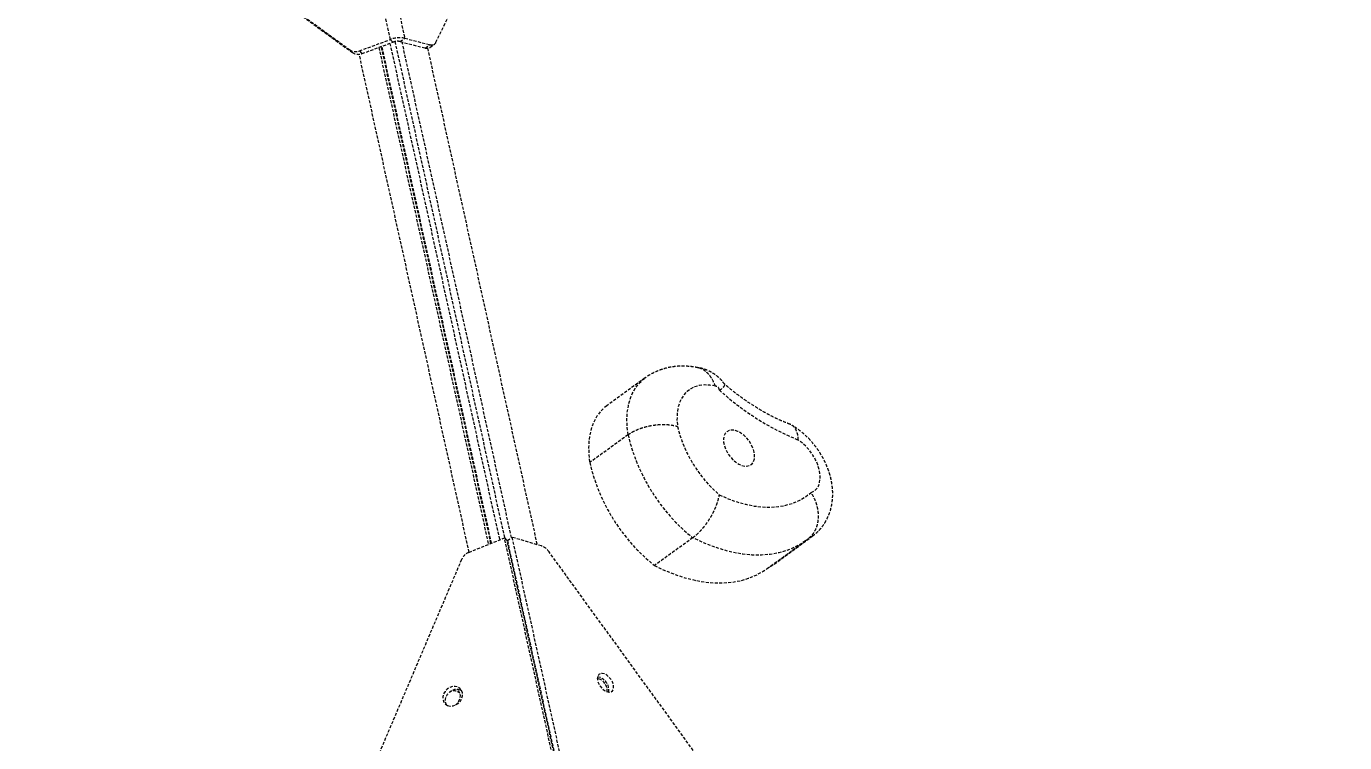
# Model space of a CAD drawing. Header units: millimetres. Extents: x -6061 to 5100, y -3651 to 3328.
# Drawn here: x -2283 to -1726, y -201 to 102 of the extents above; entities that cross this region are included whole.
import ezdxf

# ---------------------------------------------------------------- set-up
doc = ezdxf.new("R2010")
doc.units = ezdxf.units.MM
doc.linetypes.add('HIDDEN', pattern=[1.905, 1.27, -0.635])
for name, color, linetype in [('DIKOM_ОБЪЕКТ', 7, 'Continuous'), ('DIKOM_РАЗМЕР_ЗОНА', 7, 'Continuous'), ('DIKOM_РАЗМЕР_ОБЪЕКТА', 7, 'Continuous')]:
    doc.layers.add(name, color=color, linetype=linetype)
doc.styles.add('style1', font='arialbd.ttf', dxfattribs={"width": 0.8})
doc.dimstyles.new('1-50', dxfattribs={"dimtxt": 300, "dimasz": 200, "dimexe": 100, "dimexo": 0, "dimgap": 100, "dimtad": 1, "dimtxsty": 'style1', "dimcen": 200, "dimclrd": 7, "dimclre": 7, "dimclrt": 7, "dimadec": 1, "dimazin": 2, "dimtfac": 1, "dimtmove": 0, "dimatfit": 2, "dimfxl": 0, "dimlwd": 25, "dimlwe": 18, "dimarcsym": 0})

# ---------------------------------------------------------------- blocks, each defined once
blk = doc.blocks.new('*D0')
at = {"layer": 'Defpoints', "color": 0, "transparency": 16777216}
for p in [(3244.44, 1090.08), (-2954.24, -571.35), (3244.44, -1487.03)]:
    blk.add_point(p, dxfattribs=at)
at = {"layer": 'DIKOM_РАЗМЕР_ОБЪЕКТА', "color": 7, "lineweight": 18, "transparency": 16777216}
for p, q in [((3244.44, 1090.08), (3244.44, -1587.03)), ((-2954.24, -571.35), (-2954.24, -1587.03))]:
    blk.add_line(p, q, dxfattribs=at)
at = {"layer": 'DIKOM_РАЗМЕР_ОБЪЕКТА', "color": 7, "lineweight": 25, "transparency": 16777216}
blk.add_line((-2754.24, -1487.03), (3044.44, -1487.03), dxfattribs=at)
at = {"layer": 'DIKOM_РАЗМЕР_ОБЪЕКТА', "color": 7, "transparency": 16777216}
for points in [[(-2754.24, -1453.69), (-2754.24, -1520.36), (-2954.24, -1487.03)], [(3044.44, -1453.69), (3044.44, -1520.36), (3244.44, -1487.03)]]:
    blk.add_solid(points, dxfattribs=at)
at = {"layer": 'DIKOM_РАЗМЕР_ОБЪЕКТА', "color": 7, "transparency": 16777216, "insert": (279.31, -1118.98), "char_height": 300, "attachment_point": 5, "style": 'style1'}
blk.add_mtext('{\\fArial|b0|i0|c204|p34;\\H1.75x;6200}', dxfattribs=at)
blk = doc.blocks.new('*D1')
at = {"layer": 'Defpoints', "color": 0, "transparency": 16777216}
for p in [(2324.34, 3327.92), (-5419.16, -2822.08), (-1808.64, -2822.08)]:
    blk.add_point(p, dxfattribs=at)
at = {"layer": 'DIKOM_РАЗМЕР_ЗОНА', "color": 7, "lineweight": 18, "transparency": 16777216}
for p, q in [((2324.34, 3327.92), (-5519.16, 3327.92)), ((-1808.64, -2822.08), (-5519.16, -2822.08))]:
    blk.add_line(p, q, dxfattribs=at)
at = {"layer": 'DIKOM_РАЗМЕР_ЗОНА', "color": 7, "lineweight": 25, "transparency": 16777216}
blk.add_line((-5419.16, 3127.92), (-5419.16, -2622.08), dxfattribs=at)
at = {"layer": 'DIKOM_РАЗМЕР_ЗОНА', "color": 7, "transparency": 16777216}
for points in [[(-5452.49, 3127.92), (-5385.83, 3127.92), (-5419.16, 3327.92)], [(-5452.49, -2622.08), (-5385.83, -2622.08), (-5419.16, -2822.08)]]:
    blk.add_solid(points, dxfattribs=at)
at = {"layer": 'DIKOM_РАЗМЕР_ЗОНА', "color": 7, "transparency": 16777216, "insert": (-5787.21, -178.18), "char_height": 300, "attachment_point": 5, "rotation": 90, "style": 'style1'}
blk.add_mtext('{\\fArial|b0|i0|c204|p34;\\H1.75x;6150}', dxfattribs=at)
blk = doc.blocks.new('*D2')
at = {"layer": 'Defpoints', "color": 0, "transparency": 16777216}
for p in [(5097.78, 1174.32), (-4808.91, -571.39), (5097.78, -3550.63)]:
    blk.add_point(p, dxfattribs=at)
at = {"layer": 'DIKOM_РАЗМЕР_ЗОНА', "color": 7, "lineweight": 18, "transparency": 16777216}
for p, q in [((5097.78, 1174.32), (5097.78, -3650.63)), ((-4808.91, -571.39), (-4808.91, -3650.63))]:
    blk.add_line(p, q, dxfattribs=at)
at = {"layer": 'DIKOM_РАЗМЕР_ЗОНА', "color": 7, "lineweight": 25, "transparency": 16777216}
blk.add_line((-4608.91, -3550.63), (4897.78, -3550.63), dxfattribs=at)
at = {"layer": 'DIKOM_РАЗМЕР_ЗОНА', "color": 7, "transparency": 16777216}
for points in [[(-4608.91, -3517.3), (-4608.91, -3583.96), (-4808.91, -3550.63)], [(4897.78, -3517.3), (4897.78, -3583.96), (5097.78, -3550.63)]]:
    blk.add_solid(points, dxfattribs=at)
at = {"layer": 'DIKOM_РАЗМЕР_ЗОНА', "color": 7, "transparency": 16777216, "insert": (864.15, -3182.58), "char_height": 300, "attachment_point": 5, "style": 'style1'}
blk.add_mtext('{\\fArial|b0|i0|c204|p34;\\H1.75x;9900}', dxfattribs=at)
blk = doc.blocks.new('*D3')
at = {"layer": 'Defpoints', "color": 0, "transparency": 16777216}
for p in [(-3174.2, 1527.92), (2804.07, 1527.92), (-2373.39, -1022.08)]:
    blk.add_point(p, dxfattribs=at)
at = {"layer": 'DIKOM_РАЗМЕР_ОБЪЕКТА', "color": 7, "lineweight": 18, "transparency": 16777216}
for p, q in [((2804.07, 1527.92), (-3274.2, 1527.92)), ((-2373.39, -1022.08), (-3274.2, -1022.08))]:
    blk.add_line(p, q, dxfattribs=at)
at = {"layer": 'DIKOM_РАЗМЕР_ОБЪЕКТА', "color": 7, "lineweight": 25, "transparency": 16777216}
blk.add_line((-3174.2, -822.08), (-3174.2, 1327.92), dxfattribs=at)
at = {"layer": 'DIKOM_РАЗМЕР_ОБЪЕКТА', "color": 7, "transparency": 16777216}
for points in [[(-3207.54, 1327.92), (-3140.87, 1327.92), (-3174.2, 1527.92)], [(-3207.54, -822.08), (-3140.87, -822.08), (-3174.2, -1022.08)]]:
    blk.add_solid(points, dxfattribs=at)
at = {"layer": 'DIKOM_РАЗМЕР_ОБЪЕКТА', "color": 7, "transparency": 16777216, "insert": (-3542.25, 166.98), "char_height": 300, "attachment_point": 5, "rotation": 90, "style": 'style1'}
blk.add_mtext('{\\fArial|b0|i0|c204|p34;\\H1.75x;2550}', dxfattribs=at)

msp = doc.modelspace()

# ---------------------------------------------------------------- linework, layer by layer
at = {"layer": 'DIKOM_ОБЪЕКТ', "color": 7, "linetype": 'HIDDEN', "lineweight": 15}
for p, q in [((-2151.059, 223.145), (-2123.176, 96.842)), ((-2129.285, 96.302), (-2157.168, 222.606)), ((-2109.996, 95.122), (-2049.849, 220.888)), ((-2293.805, 199.002), (-2146.389, 91.909)), ((-2292.693, 197.861), (-2145.276, 90.768)), ((-2142.32, 91.49), (-2129.285, 96.302)), ((-2141.207, 90.349), (-2128.172, 95.161)), ((-2128.172, 95.161), (-2129.285, 96.302)), ((-2127.347, 95.401), (-2081.051, -114.355)), ((-2125.118, 95.431), (-2123.176, 96.842)), ((-2125.118, 95.431), (-2114.532, 92.704)), ((-2078.079, -114.21), (-2124.304, 95.221)), ((-2123.176, 96.842), (-2112.59, 94.115)), ((-2145.276, 90.768), (-2146.389, 91.909)), ((-2095.982, -120.397), (-2142.432, 90.06)), ((-2142.32, 91.49), (-2141.207, 90.349)), ((-2134.179, 92.943), (-2087.821, -117.095)), ((-2086.768, -116.668), (-2133.118, 93.335)), ((-2086.504, -116.562), (-2132.853, 93.433)), ((-2129.482, 94.677), (-2083.158, -115.207)), ((-2114.532, 92.704), (-2112.59, 94.115)), ((-2113.596, 92.605), (-2067.288, -117.202)), ((-2112.544, 92.968), (-2110.603, 94.379)), ((-2021.658, -46.736), (-2037.838, -58.492)), ((-2028.848, -70.757), (-2045.028, -82.512)), ((-2096.089, -120.44), (-2081.041, -114.351)), ((-2053.078, -241.013), (-2081.041, -114.351)), ((-2081.041, -114.351), (-2079.928, -115.492)), ((-2051.966, -242.154), (-2079.928, -115.492)), ((-2079.831, -115.483), (-2077.89, -114.073)), ((-2079.831, -115.483), (-2051.869, -242.146)), ((-2077.89, -114.073), (-2049.927, -240.735)), ((-2065.472, -117.738), (-2077.89, -114.073)), ((-2001.484, -114.263), (-2017.664, -126.019)), ((-1970.06, -127.317), (-1953.88, -115.562)), ((-1967.143, -125.411), (-1950.963, -113.655)), ((-1936.309, -293.534), (-2062.221, -120.249)), ((-2099.218, -123.514), (-2180.697, -315.103)), ((-2099.688, -178.533), (-2099.235, -178.766))]:
    msp.add_line(p, q, dxfattribs=at)
at = {"layer": 'DIKOM_ОБЪЕКТ', "color": 7, "linetype": 'HIDDEN', "lineweight": 15, "flags": 128}
for points in [[(-2028.848, -70.757), (-2029.217, -67.482), (-2029.318, -64.326), (-2029.148, -61.315), (-2028.709, -58.473), (-2028.004, -55.823), (-2027.041, -53.387), (-2025.825, -51.183), (-2024.367, -49.231), (-2022.68, -47.545), (-2021.65, -46.73)], [(-1991.925, -50.221), (-1994.266, -49.8), (-1996.506, -49.698), (-1998.615, -49.915), (-2000.568, -50.45), (-2002.34, -51.295), (-2003.909, -52.44), (-2005.254, -53.871), (-2006.361, -55.569), (-2007.214, -57.513), (-2007.802, -59.679), (-2008.119, -62.04), (-2008.16, -64.566), (-2007.925, -67.225)], [(-2037.838, -58.492), (-2038.86, -59.301), (-2040.548, -60.987), (-2042.005, -62.939), (-2043.221, -65.142), (-2044.185, -67.579), (-2044.889, -70.229), (-2045.328, -73.071), (-2045.498, -76.082), (-2045.398, -79.237), (-2045.028, -82.512)], [(-1975.522, -78.164), (-1975.959, -76.637), (-1976.641, -75.1), (-1977.538, -73.616), (-1978.615, -72.245), (-1979.827, -71.043), (-1981.125, -70.061), (-1982.455, -69.337), (-1983.764, -68.902), (-1984.997, -68.773), (-1986.104, -68.955), (-1987.039, -69.442), (-1987.765, -70.214), (-1988.252, -71.237), (-1988.479, -72.472), (-1988.438, -73.867), (-1988.13, -75.365), (-1987.568, -76.904), (-1986.774, -78.423), (-1985.782, -79.858), (-1984.631, -81.15), (-1983.37, -82.248), (-1982.049, -83.106), (-1980.723, -83.688), (-1979.445, -83.972), (-1978.27, -83.945), (-1977.243, -83.608), (-1976.408, -82.976), (-1975.799, -82.074), (-1975.44, -80.939), (-1975.346, -79.617), (-1975.522, -78.164)], [(-1951.488, -95.191), (-1950.226, -94.575), (-1949.185, -93.646), (-1948.394, -92.429), (-1947.875, -90.958), (-1947.64, -89.272), (-1947.698, -87.419), (-1948.046, -85.448), (-1948.676, -83.414), (-1949.568, -81.372), (-1950.7, -79.379), (-1952.04, -77.488), (-1953.552, -75.752), (-1955.194, -74.218), (-1956.921, -72.929)], [(-1990.27, -96.137), (-1986.505, -97.777), (-1982.774, -99.116), (-1979.096, -100.146), (-1975.492, -100.862), (-1971.98, -101.261), (-1968.58, -101.34), (-1965.31, -101.098), (-1962.186, -100.538), (-1959.227, -99.661), (-1956.448, -98.473), (-1953.864, -96.98), (-1951.488, -95.191)], [(-1953.867, -115.553), (-1955.534, -116.681), (-1958.533, -118.336), (-1961.738, -119.662), (-1965.136, -120.654), (-1968.71, -121.305), (-1972.443, -121.614), (-1976.318, -121.579), (-1980.316, -121.2), (-1984.419, -120.479), (-1988.607, -119.419), (-1992.861, -118.025), (-1997.16, -116.303), (-2001.484, -114.263)], [(-1950.964, -113.656), (-1951.077, -113.737), (-1952.758, -114.705)], [(-2017.664, -126.019), (-2013.34, -128.059), (-2009.041, -129.78), (-2004.788, -131.174), (-2000.599, -132.234), (-1996.496, -132.956), (-1992.498, -133.335), (-1988.623, -133.37), (-1984.89, -133.061), (-1981.316, -132.409), (-1977.918, -131.418), (-1974.713, -130.092), (-1971.715, -128.437), (-1970.06, -127.317)], [(-1968.777, -126.385), (-1967.258, -125.493), (-1967.143, -125.411)], [(-2037.876, -179.318), (-2036.937, -179.532), (-2036.113, -179.425), (-2035.468, -179.005), (-2035.057, -178.306), (-2034.912, -177.385), (-2035.044, -176.317), (-2035.444, -175.188), (-2036.079, -174.089), (-2036.897, -173.111), (-2037.832, -172.331), (-2038.808, -171.813), (-2039.747, -171.599), (-2040.572, -171.706), (-2041.216, -172.126), (-2041.627, -172.825), (-2041.773, -173.746), (-2041.64, -174.814), (-2041.24, -175.943), (-2040.606, -177.042), (-2039.787, -178.02), (-2038.852, -178.8), (-2037.876, -179.318)], [(-2105.083, -185.142), (-2103.986, -185.412), (-2102.803, -185.347), (-2101.632, -184.951), (-2100.567, -184.256), (-2099.694, -183.319), (-2099.085, -182.216), (-2098.788, -181.036), (-2098.827, -179.875), (-2099.2, -178.826), (-2099.876, -177.975), (-2100.8, -177.391), (-2101.898, -177.121), (-2103.08, -177.187), (-2104.251, -177.583), (-2105.316, -178.277), (-2106.189, -179.214), (-2106.799, -180.317), (-2107.096, -181.497), (-2107.056, -182.659), (-2106.683, -183.707), (-2106.008, -184.558), (-2105.083, -185.142)], [(-2105.536, -184.909), (-2105.571, -184.848), (-2105.944, -183.8), (-2105.983, -182.639), (-2105.686, -181.459), (-2105.076, -180.356), (-2104.204, -179.419), (-2103.139, -178.724), (-2101.968, -178.328), (-2100.785, -178.262), (-2099.688, -178.533)], [(-2101.69, -184.979), (-2101.029, -184.377), (-2100.281, -183.346), (-2099.826, -182.192), (-2099.697, -181.009), (-2099.908, -179.894), (-2100.439, -178.935), (-2101.195, -178.247)]]:
    msp.add_lwpolyline(points, dxfattribs=at)
at = {"layer": 'DIKOM_ОБЪЕКТ', "color": 7, "linetype": 'HIDDEN', "lineweight": 15}
for centre, radius, start, end in [((-2125.309, 86.131), 10.921, 78.73922, 111.35073), ((-2126.184, 90.076), 5.46, 78.73829, 111.35233), ((-2111.861, 96.081), 2.097, 249.65283, 332.78025), ((-2143.963, 95.503), 4.336, 235.98001, 292.26633), ((-2142.85, 94.362), 4.336, 235.98037, 292.26597), ((-2113.812, 94.901), 2.312, 251.86952, 303.26102), ((-1991.976, -51.966), 1.745, 4.33126, 88.32606), ((-1914.635, 30.707), 111.931, 227.51285, 247.80343), ((-1951.99, -52.774), 78.934, 193.16845, 231.1684), ((-1954.033, -54.163), 55.452, 193.62448, 229.19575), ((-1968.17, -64.53), 78.934, 193.16845, 231.1684), ((-2093.888, -125.811), 5.804, 112.28277, 156.68657), ((-2067.684, -123.963), 6.606, 34.21127, 70.43583), ((-2043.188, -179.098), 5.596, 356.78641, 75.34205), ((-2042.882, -178.865), 5.976, 353.58766, 78.4215), ((-2102.432, -182.54), 3.576, 43.84391, 120.72413)]:
    msp.add_arc(centre, radius, start, end, dxfattribs=at)
for points, knots in [([(-1999.262, -42.447), (-1999.438, -42.407), (-2000.705, -42.12), (-2003.071, -41.823), (-2006.32, -41.69), (-2009.482, -41.917), (-2012.514, -42.473), (-2015.394, -43.341), (-2018.088, -44.518), (-2020.172, -45.661), (-2021.28, -46.5), (-2021.621, -46.759)], [0, 0, 0, 0, 0.022759, 0.1635999, 0.3023137, 0.4373971, 0.5688115, 0.6968702, 0.8221081, 0.9451347, 1, 1, 1, 1]), ([(-1988.023, -49.399), (-1988.479, -48.797), (-1989.424, -47.55), (-1991.102, -45.989), (-1992.92, -44.68), (-1994.803, -43.664), (-1996.784, -42.927), (-1998.33, -42.511), (-1999.214, -42.433), (-1999.4, -42.416)], [0, 0, 0, 0, 0.1645081, 0.3407355, 0.4976372, 0.6527278, 0.8063525, 0.9591049, 1, 1, 1, 1]), ([(-1991.925, -50.221), (-1991.93, -50.209), (-1992.316, -49.217), (-1993.018, -47.579), (-1994.313, -45.631), (-1995.665, -44.185), (-1997.194, -43.152), (-1998.413, -42.576), (-1999.129, -42.491), (-1999.268, -42.474)], [0, 0, 0, 0, 0.0028146, 0.2397438, 0.4191076, 0.5984658, 0.7777015, 0.9569369, 1, 1, 1, 1]), ([(-1990.236, -51.834), (-1990.231, -51.832), (-1989.843, -51.714), (-1989.21, -51.326), (-1988.483, -50.667), (-1988.037, -50.026), (-1987.891, -49.578), (-1988.021, -49.462), (-1988.059, -49.428)], [0, 0, 0, 0, 0.0025873, 0.193882, 0.3922054, 0.6399841, 0.8950136, 1, 1, 1, 1]), ([(-1960.365, -66.311), (-1960.803, -66.147), (-1962.376, -65.557), (-1965.145, -64.364), (-1968.681, -62.642), (-1972.267, -60.674), (-1975.88, -58.471), (-1979.508, -56.041), (-1983.126, -53.376), (-1985.987, -51.129), (-1987.618, -49.71), (-1988.068, -49.318)], [0, 0, 0, 0, 0.0494228, 0.1773865, 0.3055608, 0.4339636, 0.5626576, 0.691673, 0.8210077, 0.9506598, 1, 1, 1, 1]), ([(-2028.848, -70.757), (-2028.271, -70.37), (-2027.117, -69.597), (-2025.036, -68.595), (-2022.765, -67.749), (-2020.344, -67.087), (-2017.847, -66.633), (-2015.344, -66.391), (-2012.906, -66.377), (-2010.383, -66.604), (-2008.774, -66.959), (-2007.945, -67.219), (-2007.925, -67.225)], [0, 0, 0, 0, 0.1073053, 0.2146147, 0.3219238, 0.4292234, 0.5365552, 0.6438777, 0.751253, 0.8586334, 0.9966449, 1, 1, 1, 1]), ([(-1956.921, -72.929), (-1956.921, -72.916), (-1956.926, -72.017), (-1957.084, -70.558), (-1957.682, -68.815), (-1958.488, -67.576), (-1959.396, -66.725), (-1960.1, -66.466), (-1960.385, -66.361)], [0, 0, 0, 0, 0.0038085, 0.2703634, 0.4674175, 0.6701212, 0.8663108, 1, 1, 1, 1]), ([(-1950.986, -113.625), (-1950.706, -113.433), (-1949.736, -112.77), (-1948.284, -111.377), (-1946.662, -109.496), (-1945.299, -107.431), (-1944.184, -105.224), (-1943.324, -102.888), (-1942.72, -100.438), (-1942.375, -97.883), (-1942.296, -95.234), (-1942.489, -92.504), (-1942.959, -89.715), (-1943.707, -86.901), (-1944.725, -84.101), (-1945.996, -81.358), (-1947.5, -78.705), (-1949.221, -76.168), (-1951.146, -73.77), (-1953.261, -71.528), (-1955.566, -69.477), (-1957.713, -67.842), (-1959.133, -66.996), (-1959.679, -66.671)], [0, 0, 0, 0, 0.0185829, 0.0642711, 0.1095002, 0.1545254, 0.1996242, 0.2450846, 0.2912162, 0.3383209, 0.3866556, 0.4363609, 0.4873814, 0.5394418, 0.5921285, 0.6449694, 0.6978218, 0.7507119, 0.803786, 0.857206, 0.9111671, 0.9658439, 1, 1, 1, 1]), ([(-2001.484, -114.263), (-2000.939, -113.839), (-1999.848, -112.991), (-1998.207, -111.367), (-1996.622, -109.535), (-1995.13, -107.525), (-1993.777, -105.396), (-1992.589, -103.201), (-1991.608, -101.005), (-1990.759, -98.598), (-1990.396, -97.007), (-1990.271, -96.147), (-1990.27, -96.137)], [0, 0, 0, 0, 0.1058294, 0.2116544, 0.3174658, 0.4232781, 0.5294726, 0.6356739, 0.7428822, 0.8500945, 0.9982879, 1, 1, 1, 1]), ([(-1952.418, -114.4), (-1952.023, -114.071), (-1951.101, -113.305), (-1949.991, -111.735), (-1949.067, -109.794), (-1948.502, -107.649), (-1948.29, -105.336), (-1948.442, -102.954), (-1948.954, -100.528), (-1949.898, -97.908), (-1950.853, -96.144), (-1951.479, -95.205), (-1951.488, -95.191)], [0, 0, 0, 0, 0.08326, 0.1943847, 0.302378, 0.4134961, 0.5215876, 0.6328021, 0.7411746, 0.852665, 0.9977907, 1, 1, 1, 1]), ([(-1953.879, -115.528), (-1953.666, -115.386), (-1953.153, -115.045), (-1952.683, -114.645), (-1952.408, -114.411)], [0, 0, 0, 0, 0.4148275, 1, 1, 1, 1])]:
    msp.add_open_spline(points, degree=3, knots=knots, dxfattribs=at)

# ---------------------------------------------------------------- dimensions: what is measured, and where the dimension line sits
at = {"layer": 'DIKOM_РАЗМЕР_ЗОНА'}
dim = msp.add_linear_dim(base=(-5419.159, -2822.077), p1=(2324.34, 3327.923), p2=(-1808.638, -2822.077), angle=90, text='{\\fArial|b0|i0|c204|p34;\\H1.75x;<>}', dimstyle='1-50', dxfattribs=at)
dim.commit()
dim.dimension.update_dxf_attribs({"geometry": '*D1', "text_midpoint": (-5419.159, -178.183), "dimtype": 160})
dim = msp.add_linear_dim(base=(5097.777, -3550.63), p1=(-4808.913, -571.389), p2=(5097.777, 1174.316), text='{\\fArial|b0|i0|c204|p34;\\H1.75x;9900}', dimstyle='1-50', dxfattribs=at)
dim.commit()
dim.dimension.update_dxf_attribs({"geometry": '*D2', "text_midpoint": (864.153, -3550.63), "dimtype": 160})
at = {"layer": 'DIKOM_РАЗМЕР_ОБЪЕКТА'}
dim = msp.add_linear_dim(base=(-3174.204, 1527.923), p1=(-2373.391, -1022.077), p2=(2804.073, 1527.923), angle=90, text='{\\fArial|b0|i0|c204|p34;\\H1.75x;<>}', dimstyle='1-50', dxfattribs=at)
dim.commit()
dim.dimension.update_dxf_attribs({"geometry": '*D3', "text_midpoint": (-3174.204, 166.976), "dimtype": 160})
dim = msp.add_linear_dim(base=(3244.443, -1487.027), p1=(-2954.235, -571.349), p2=(3244.443, 1090.082), text='{\\fArial|b0|i0|c204|p34;\\H1.75x;6200}', dimstyle='1-50', dxfattribs=at)
dim.commit()
dim.dimension.update_dxf_attribs({"geometry": '*D0', "text_midpoint": (279.308, -1487.027), "dimtype": 160})

doc.saveas('drawing.dxf')
